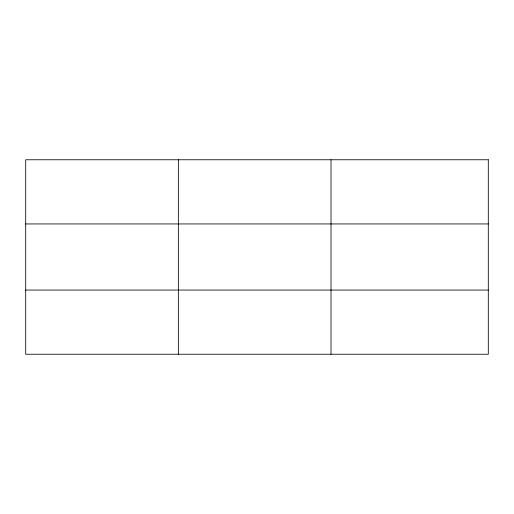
<?xml version="1.0" encoding="UTF-8"?>
<svg xmlns="http://www.w3.org/2000/svg" width="514" height="514" viewBox="0 0 514 514"><rect width="100%" height="100%" fill="white"/><g stroke="black" fill="none" stroke-linecap="round" stroke-linejoin="round"><path stroke-width="0.77" d="M178.358 354.236L178.358 159.764M331.016 354.236L331.016 159.764M25.7 223.943L488.3 223.943M25.7 290.057L488.3 290.057M488.3 159.764L488.3 354.236L25.7 354.236L25.7 159.764L488.3 159.764"/></g></svg>
